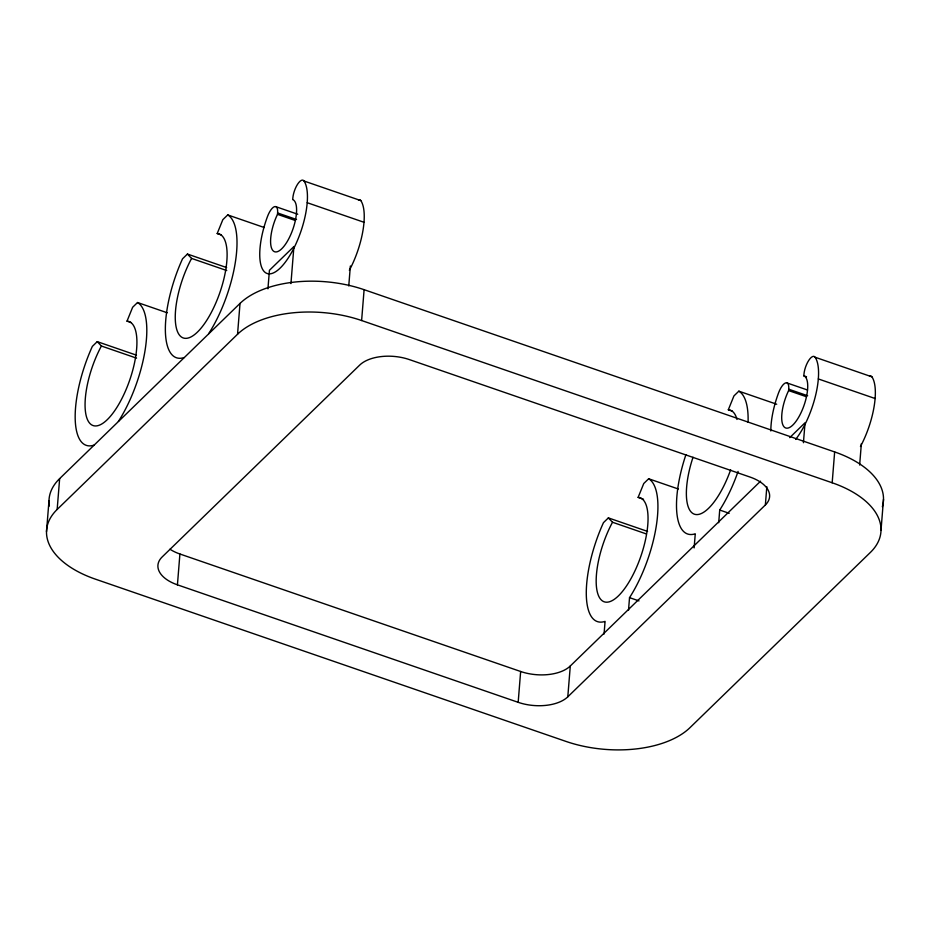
<?xml version="1.0" encoding="UTF-8"?>
<svg xmlns="http://www.w3.org/2000/svg" width="930" height="930" viewBox="0 0 930 930"><rect width="100%" height="100%" fill="white"/><g stroke="black" fill="none" stroke-linecap="round" stroke-linejoin="round"><path stroke-width="1.4" d="M46.5 531.727L48.976 500.898M834.652 451.934L832.176 482.775A92 49.836 4.6 0 1 870.352 552.455L689.979 727.655A92 49.836 4.6 0 1 565.893 741.384L95.348 579.134A92 49.836 4.6 0 1 57.16 509.454L59.648 478.613L240.021 303.424A92 49.836 4.6 0 1 364.107 289.683L834.652 451.934A92 49.836 4.6 0 1 882.349 506.699M766.832 486.727L765.367 504.955L567.8 696.826A36.805 19.937 4.6 0 1 518.173 702.324L177.432 584.831L179.909 554.001A36.805 19.937 4.6 0 1 169.969 549.235M57.16 509.454L237.545 334.254L240.021 303.424M267.933 288.835L269.433 270.305L293.915 246.52L290.939 283.58M304.017 181.013A12.881 4.638 -71 0 0 297.612 184.175A12.881 4.638 -71 0 0 292.81 198.206L292.694 199.59A27.598 9.951 -71 0 1 291.915 231.837A27.598 9.951 -71 0 1 272.781 250.426A27.598 9.951 -71 0 1 277.5 214.342L277.605 212.97A12.881 4.638 -71 0 0 274.443 206.681A12.881 4.638 -71 0 0 267.503 216.481A50.604 18.24 -71 0 0 264.957 272.269A50.604 18.24 -71 0 0 297.251 240.905A50.604 18.24 -71 0 0 304.017 181.013L360.805 200.589A50.604 18.24 -71 0 1 349.343 270.293M348.762 285.94L350.366 265.98M832.176 482.775L361.619 320.525L364.107 289.683M518.173 702.324L520.649 671.495L179.909 554.001M567.8 696.826L570.288 665.996L760.566 481.182M604.058 634.074L605.07 621.391A75.969 27.389 -71 0 1 586.295 594.444A75.969 27.389 -71 0 1 603.465 522.648L608.36 517.894L647.571 531.414M628.506 610.324L629.529 597.641A75.969 27.389 -71 0 0 656.196 526.543A75.969 27.389 -71 0 0 648.652 478.764L678.389 489.017M694.129 547.898L695.268 533.797A75.969 27.389 -71 0 1 685.933 454.642M718.704 522.73L719.715 510.035A75.969 27.389 -71 0 0 738.083 471.417M860.459 446.528A50.604 18.24 -71 0 0 871.922 376.836L815.133 357.248A12.881 4.638 -71 0 0 808.728 360.422A12.881 4.638 -71 0 0 803.927 374.453L803.811 375.825A27.598 9.951 -71 0 1 803.032 408.084A27.598 9.951 -71 0 1 783.897 426.661A27.598 9.951 -71 0 1 788.617 390.588L788.733 389.217A12.881 4.638 -71 0 0 785.559 382.928A12.881 4.638 -71 0 0 778.619 392.716A50.604 18.24 -71 0 0 770.842 430.985M803.427 442.715L805.043 422.766L789.733 437.635M859.646 465.035L861.366 443.656M881.024 530.181L883.5 499.34M93.953 445.145A75.969 27.389 -71 0 1 75.179 418.198A75.969 27.389 -71 0 1 92.349 346.402L97.243 341.647L101.393 346.018A55.01 19.832 -71 0 0 88.931 422.243A55.01 19.832 -71 0 0 128.294 384.02A55.01 19.832 -71 0 0 127.015 321.141L132.641 307.272L137.524 302.517L167.272 312.782M184.152 357.55A75.969 27.389 -71 0 1 165.366 330.603A75.969 27.389 -71 0 1 182.536 258.807L187.43 254.053L191.592 258.424A55.01 19.832 -71 0 0 179.118 334.649A55.01 19.832 -71 0 0 218.48 296.426A55.01 19.832 -71 0 0 217.202 233.546L222.828 219.678L227.722 214.923L264.225 227.513M608.36 517.894L612.51 522.253A55.01 19.832 -71 0 0 600.048 598.49A55.01 19.832 -71 0 0 639.41 560.267A55.01 19.832 -71 0 0 638.131 497.376L643.758 483.519L648.652 478.764M736.979 419.453A55.01 19.832 -71 0 0 728.318 409.781L733.944 395.913L738.838 391.17L776.701 404.225M307.214 202.705L364.002 222.282M818.33 378.94L875.13 398.528M803.811 375.825L806.519 376.766M276.105 206.774L297.74 214.237M787.222 383.021L807.507 390.007M277.605 212.97L296.542 219.492M788.733 389.217L807.659 395.738M277.5 214.342L295.252 220.468M788.617 390.588L806.368 396.703M217.202 233.546L221.259 234.941M728.318 409.781L732.375 411.176M187.43 254.053L226.641 267.573M191.592 258.424L226.746 270.537M719.715 510.035L729.19 513.302M127.015 321.141L131.072 322.536M638.131 497.376L643.537 499.247M97.243 341.647L136.454 355.179M101.393 346.018L136.559 358.143M612.51 522.253L646.315 533.913M629.529 597.641L638.991 600.896M358.399 199.845A12.881 4.638 -71 0 1 360.805 200.589M137.524 302.517A75.969 27.389 -71 0 1 145.08 350.296A75.969 27.389 -71 0 1 118.412 421.395M738.838 391.17A75.969 27.389 -71 0 1 748.069 422.313M730.654 469.766A55.01 19.832 -71 0 1 694.443 514.209A55.01 19.832 -71 0 1 693.024 457.258M227.722 214.923A75.969 27.389 -71 0 1 235.278 262.702A75.969 27.389 -71 0 1 208.599 333.8M815.133 357.248A50.604 18.24 -71 0 1 795.662 439.402M869.515 376.092A12.881 4.638 -71 0 1 871.922 376.836M237.545 334.254A92 49.836 4.6 0 1 361.619 320.525M49.371 506.001A92 49.836 4.6 0 1 59.648 478.613M765.367 504.955A36.805 19.937 4.6 0 0 750.092 477.078L409.351 359.584A36.805 19.937 4.6 0 0 359.712 365.083L162.157 556.954A36.805 19.937 4.6 0 0 177.432 584.831M570.288 665.996A36.805 19.937 4.6 0 1 520.649 671.495"/></g></svg>
